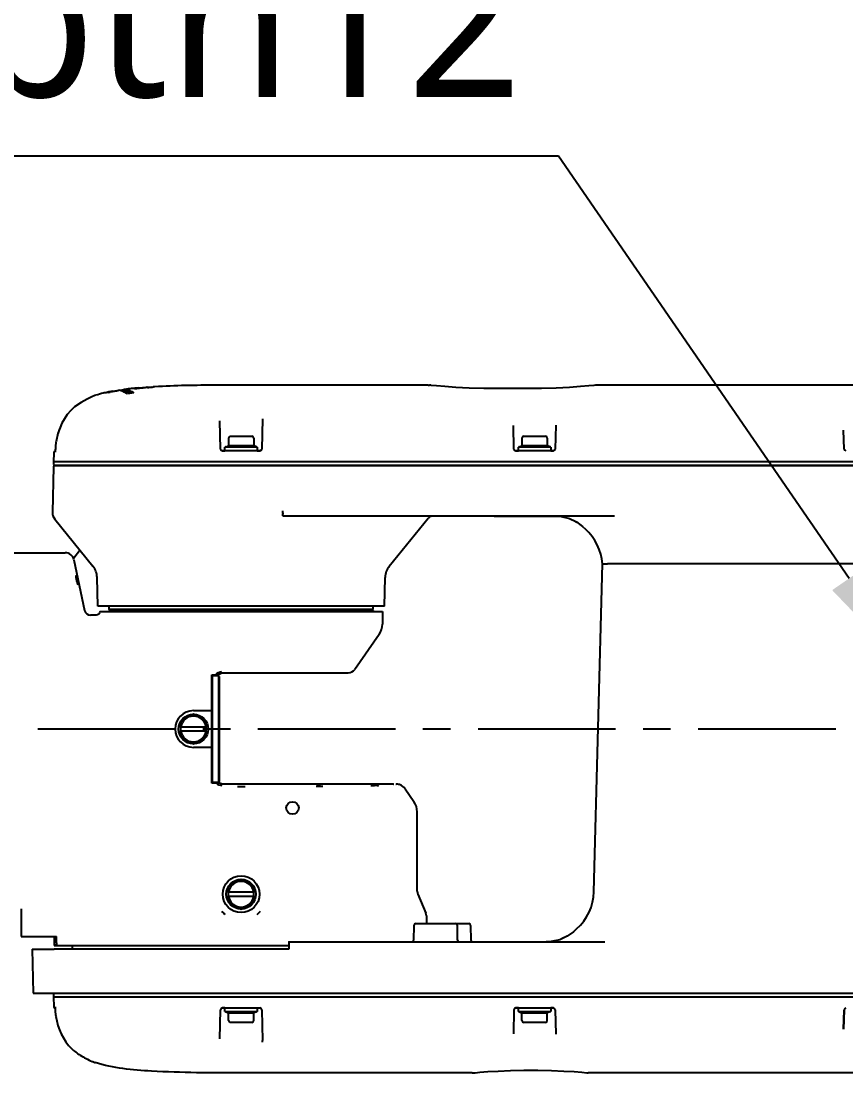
# Model space of a CAD drawing. Header units: millimetres. Extents: x 5828 to 6704, y 123 to 421.
# Drawn here: x 6397.15 to 6408.4, y 312.21 to 326.53 of the extents above; entities that cross this region are included whole.
import ezdxf
from ezdxf import colors
from ezdxf.entities.mleader import LeaderData, LeaderLine
from ezdxf.math import Vec2, Vec3

# ---------------------------------------------------------------- set-up
doc = ezdxf.new("R2010")
doc.units = ezdxf.units.MM
doc.linetypes.add('CENTER', pattern=[0.6, 0.375, -0.075, 0.075, -0.075])
doc.layers.add('中心线', color=7, linetype='Continuous')
doc.layers.add('外形图', color=7, linetype='Continuous')
doc.styles.add('微软雅黑', font='msyh.ttc', dxfattribs={"height": 2.1})

msp = doc.modelspace()

# ---------------------------------------------------------------- linework, layer by layer
at = {"layer": '中心线', "linetype": 'CENTER', "ltscale": 5}
msp.add_line((6456.2586, 316.891), (6393.9368, 316.891), dxfattribs=at)
at = {"layer": '外形图', "linetype": 'Continuous'}
for p, q in [((6398.8083, 321.54), (6398.8157, 321.5406)), ((6398.8159, 321.5384), (6398.8085, 321.5378)), ((6398.8559, 321.5416), (6398.8159, 321.5384)), ((6398.8329, 321.542), (6398.8475, 321.5433)), ((6398.877, 321.5433), (6398.8559, 321.5416)), ((6398.8765, 321.5468), (6398.8765, 321.5433)), ((6398.8812, 321.5471), (6398.9123, 321.5493)), ((6398.9123, 321.5493), (6398.931, 321.5506)), ((6402.7049, 321.576), (6400.1546, 321.576)), ((6402.7049, 321.576), (6402.7241, 321.5748)), ((6402.7387, 321.5731), (6402.7241, 321.5748)), ((6402.7241, 321.5748), (6402.7242, 321.5748)), ((6402.746, 321.5722), (6402.7242, 321.5748)), ((6403.0831, 321.5441), (6402.9298, 321.5548)), ((6403.2643, 321.5352), (6403.0831, 321.5441)), ((6404.9852, 321.5749), (6404.9634, 321.5723)), ((6404.9852, 321.5749), (6404.9851, 321.5749)), ((6405.0044, 321.5761), (6404.9852, 321.5749)), ((6412.6548, 321.5754), (6405.0044, 321.5761)), ((6398.1594, 321.4318), (6398.1197, 321.4153)), ((6398.1718, 321.4367), (6398.1594, 321.4318)), ((6398.3044, 321.4722), (6398.2991, 321.471)), ((6398.3046, 321.4712), (6398.3046, 321.4714)), ((6398.3994, 321.4862), (6398.368, 321.4806)), ((6398.3996, 321.4906), (6398.3993, 321.4905)), ((6398.3994, 321.4905), (6398.3994, 321.4862)), ((6398.4388, 321.4959), (6398.4419, 321.4965)), ((6398.471, 321.5014), (6398.4748, 321.5022)), ((6398.4837, 321.5007), (6398.4777, 321.4997)), ((6398.4935, 321.5023), (6398.4837, 321.5007)), ((6398.4933, 321.5062), (6398.4933, 321.5023)), ((6398.5223, 321.5071), (6398.4935, 321.5023)), ((6398.599, 321.4839), (6398.6046, 321.4847)), ((6398.6046, 321.51), (6398.6046, 321.4847)), ((6398.6632, 321.5278), (6398.6628, 321.5279)), ((6398.7618, 321.5375), (6398.7618, 321.534)), ((6398.8085, 321.5378), (6398.7674, 321.5344)), ((6403.4629, 321.5298), (6403.2626, 321.5353)), ((6403.6047, 321.5287), (6403.4629, 321.5298)), ((6404.1047, 321.5287), (6403.6047, 321.5287)), ((6400.4461, 321.1171), (6400.4353, 320.7052)), ((6397.6796, 320.979), (6397.6551, 320.9121)), ((6399.874, 320.7052), (6399.864, 321.0883)), ((6403.874, 320.7052), (6403.8657, 321.0244)), ((6404.4438, 321.0294), (6404.4353, 320.7052)), ((6399.9821, 320.8534), (6399.9821, 320.7482)), ((6400.0071, 320.8784), (6400.3021, 320.8784)), ((6400.3271, 320.8534), (6400.3271, 320.7482)), ((6403.9822, 320.8534), (6403.9822, 320.7482)), ((6404.0072, 320.8784), (6404.3022, 320.8784)), ((6404.3272, 320.8534), (6404.3272, 320.7482)), ((6408.3741, 320.7052), (6408.3674, 320.9597)), ((6397.621, 320.6813), (6397.6199, 320.6715)), ((6397.622, 320.6941), (6397.621, 320.6813)), ((6397.6225, 320.7053), (6397.622, 320.6941)), ((6397.6231, 320.7272), (6397.6225, 320.7053)), ((6397.6235, 320.7381), (6397.6231, 320.7272)), ((6400.4103, 320.6809), (6399.899, 320.6809)), ((6399.899, 320.6809), (6399.9346, 320.6809)), ((6399.9346, 320.6809), (6399.9346, 320.7309)), ((6400.3746, 320.7309), (6399.9346, 320.7309)), ((6400.3746, 320.6809), (6399.9346, 320.6809)), ((6399.9445, 320.7345), (6399.9821, 320.7482)), ((6400.3271, 320.7482), (6399.9821, 320.7482)), ((6400.3648, 320.7345), (6400.3271, 320.7482)), ((6400.3746, 320.7309), (6400.3746, 320.6809)), ((6400.3746, 320.6809), (6400.4103, 320.6809)), ((6404.4103, 320.6809), (6403.899, 320.6809)), ((6403.899, 320.6809), (6403.9347, 320.6809)), ((6403.9347, 320.6809), (6403.9347, 320.7309)), ((6404.3747, 320.7309), (6403.9347, 320.7309)), ((6404.3747, 320.6809), (6403.9347, 320.6809)), ((6403.9445, 320.7345), (6403.9822, 320.7482)), ((6404.3272, 320.7482), (6403.9822, 320.7482)), ((6404.3648, 320.7345), (6404.3272, 320.7482)), ((6404.3747, 320.7309), (6404.3747, 320.6809)), ((6404.3747, 320.6809), (6404.4103, 320.6809)), ((6397.6018, 320.6516), (6397.5986, 320.5309)), ((6397.6188, 320.6653), (6397.6185, 320.6639)), ((6397.6199, 320.6715), (6397.6188, 320.6653)), ((6397.5981, 320.4638), (6397.5819, 319.8444)), ((6418.9496, 320.5309), (6397.5986, 320.5309)), ((6397.5987, 320.5309), (6397.5987, 320.4959)), ((6397.606, 320.483), (6397.6137, 320.4809)), ((6418.3441, 320.4809), (6397.6142, 320.4809)), ((6397.6157, 320.4809), (6418.8905, 320.4809)), ((6397.7296, 320.4809), (6397.7662, 320.4809)), ((6400.0296, 320.4809), (6400.0662, 320.4809)), ((6400.253, 320.4809), (6400.2796, 320.4809)), ((6404.0297, 320.4809), (6404.0663, 320.4809)), ((6404.253, 320.4809), (6404.2797, 320.4809)), ((6397.6141, 319.7497), (6398.1352, 319.1074)), ((6405.2417, 319.7911), (6400.7274, 319.7911)), ((6402.174, 319.1074), (6402.7062, 319.7633)), ((6402.7582, 319.7911), (6402.7584, 319.7911)), ((6403.6047, 319.7911), (6404.5031, 319.7911)), ((6404.4526, 319.7911), (6404.515, 319.7876)), ((6404.5762, 319.7732), (6404.631, 319.7598)), ((6404.6825, 319.734), (6404.7291, 319.7101)), ((6404.7291, 319.7101), (6404.8087, 319.6483)), ((6404.806, 319.6507), (6404.8476, 319.6133)), ((6396.9245, 319.2911), (6397.7581, 319.2911)), ((6397.8745, 319.2214), (6397.9504, 319.3207)), ((6397.8747, 319.1967), (6398.0219, 318.504)), ((6404.9627, 314.6727), (6405.0797, 319.1411)), ((6405.0797, 319.1411), (6405.1482, 319.1411)), ((6406.019, 319.1411), (6405.1482, 319.1411)), ((6419.5299, 319.1411), (6406.019, 319.1411)), ((6398.2012, 318.5661), (6398.191, 318.9564)), ((6402.108, 318.5661), (6402.1183, 318.9564)), ((6402.108, 318.5661), (6398.2012, 318.5661)), ((6398.3546, 318.5211), (6398.3546, 318.5661)), ((6401.9546, 318.5211), (6401.9546, 318.5661)), ((6398.1796, 318.4411), (6398.0996, 318.4411)), ((6398.2296, 318.4911), (6402.0796, 318.4911)), ((6398.3696, 318.5061), (6398.3546, 318.5211)), ((6401.9546, 318.5211), (6398.3546, 318.5211)), ((6398.3546, 318.5061), (6398.3546, 318.4911)), ((6401.9546, 318.5061), (6398.3546, 318.5061)), ((6401.9396, 318.5061), (6401.9546, 318.5211)), ((6401.9546, 318.5061), (6401.9546, 318.4911)), ((6402.0796, 318.4911), (6402.0796, 318.3198)), ((6402.0345, 318.1766), (6401.7024, 317.7022)), ((6399.7546, 316.1535), (6399.7546, 317.6285)), ((6399.7546, 317.6285), (6399.8394, 317.6285)), ((6399.7546, 317.606), (6399.7646, 317.616)), ((6399.7646, 316.166), (6399.7646, 317.616)), ((6399.8446, 317.616), (6399.7646, 317.616)), ((6399.8446, 317.616), (6399.8446, 316.166)), ((6399.8546, 317.606), (6399.8446, 317.616)), ((6399.8546, 317.606), (6399.8546, 316.176)), ((6399.9107, 317.656), (6401.6136, 317.656)), ((6399.5046, 317.141), (6399.747, 317.141)), ((6399.5046, 317.0931), (6399.3296, 316.9921)), ((6399.3296, 316.9921), (6399.3296, 316.79)), ((6399.6796, 316.9921), (6399.5046, 317.0931)), ((6399.6796, 316.79), (6399.6796, 316.9921)), ((6399.3296, 316.921), (6399.6796, 316.921)), ((6399.6796, 316.861), (6399.3296, 316.861)), ((6399.3296, 316.79), (6399.5046, 316.689)), ((6399.5046, 316.689), (6399.6796, 316.79)), ((6399.747, 316.641), (6399.5046, 316.641)), ((6399.7546, 316.176), (6399.7646, 316.166)), ((6399.8607, 316.1535), (6399.7546, 316.1535)), ((6399.7646, 316.166), (6399.8446, 316.166)), ((6399.8046, 316.1535), (6399.8046, 316.166)), ((6399.8546, 316.176), (6399.8446, 316.166)), ((6402.2338, 316.141), (6399.9107, 316.141)), ((6401.2669, 316.1092), (6401.2622, 316.1082)), ((6401.2671, 316.1093), (6401.2669, 316.1092)), ((6402.2739, 316.1407), (6402.2666, 316.1407)), ((6402.3894, 316.077), (6402.5095, 315.9054)), ((6402.5547, 314.6808), (6402.5547, 315.7624)), ((6400.1546, 314.8431), (6399.9796, 314.742)), ((6400.3296, 314.742), (6400.1546, 314.8431)), ((6399.9796, 314.742), (6399.9796, 314.54)), ((6399.9796, 314.671), (6400.3296, 314.671)), ((6400.3296, 314.54), (6400.3296, 314.742)), ((6400.3296, 314.611), (6399.9796, 314.611)), ((6399.9796, 314.54), (6400.1546, 314.4389)), ((6400.1546, 314.4389), (6400.3296, 314.54)), ((6402.5626, 314.6418), (6402.6717, 314.3847)), ((6397.1563, 314.441), (6397.1546, 314.441)), ((6397.1563, 314.441), (6397.1563, 314.066)), ((6402.5345, 314.241), (6403.2576, 314.241)), ((6402.6797, 314.3457), (6402.6797, 314.241)), ((6402.5095, 314.2164), (6402.506, 314.0156)), ((6403.1052, 314.0156), (6403.1017, 314.2164)), ((6403.2826, 314.2164), (6403.2861, 314.0156)), ((6404.7281, 314.1679), (6404.7235, 314.1638)), ((6397.1563, 314.066), (6397.6362, 314.066)), ((6397.6046, 314.066), (6397.6046, 313.941)), ((6397.6362, 313.9782), (6397.6362, 314.066)), ((6400.8046, 313.9908), (6400.8046, 313.9192)), ((6400.8049, 313.991), (6405.112, 313.991)), ((6404.3154, 313.991), (6404.3119, 313.991)), ((6404.5507, 314.0458), (6404.4968, 314.0209)), ((6397.3063, 313.891), (6397.3221, 313.291)), ((6397.3063, 313.891), (6397.3141, 313.891)), ((6397.3141, 313.891), (6397.6086, 313.891)), ((6397.6046, 313.941), (6400.8046, 313.941)), ((6400.8046, 313.891), (6397.6086, 313.891)), ((6397.8546, 313.891), (6397.8546, 313.941)), ((6400.8046, 313.9192), (6400.8046, 313.891)), ((6397.3221, 313.291), (6397.3289, 313.291)), ((6397.3289, 313.291), (6414.1473, 313.291)), ((6397.5989, 313.276), (6397.5989, 313.241)), ((6397.5989, 313.241), (6397.6024, 313.1056)), ((6397.5989, 313.241), (6410.7066, 313.241)), ((6397.6209, 313.091), (6397.6174, 313.091)), ((6397.6198, 313.1056), (6397.6213, 313.0545)), ((6399.9346, 313.091), (6399.899, 313.091)), ((6399.899, 313.091), (6400.4103, 313.091)), ((6399.9346, 313.041), (6399.9346, 313.091)), ((6399.9346, 313.091), (6400.1625, 313.091)), ((6400.3746, 313.091), (6400.3746, 313.041)), ((6403.9347, 313.091), (6403.899, 313.091)), ((6403.899, 313.091), (6404.4103, 313.091)), ((6403.9347, 313.041), (6403.9347, 313.091)), ((6403.9347, 313.091), (6404.3747, 313.091)), ((6404.3747, 313.091), (6404.3747, 313.041)), ((6404.4103, 313.091), (6404.3747, 313.091)), ((6399.8636, 312.6718), (6399.874, 313.0666)), ((6399.9346, 313.041), (6400.3746, 313.041)), ((6399.9445, 313.0374), (6399.9821, 313.0237)), ((6399.9821, 312.9185), (6399.9821, 313.0237)), ((6399.9821, 313.0237), (6400.3271, 313.0237)), ((6400.3648, 313.0374), (6400.3271, 313.0237)), ((6400.3271, 312.9185), (6400.3271, 313.0237)), ((6400.4353, 313.0666), (6400.4463, 312.646)), ((6403.874, 313.0666), (6403.8654, 312.7376)), ((6403.9347, 313.041), (6404.3747, 313.041)), ((6403.9445, 313.0374), (6403.9822, 313.0237)), ((6403.9822, 312.9185), (6403.9822, 313.0237)), ((6403.9822, 313.0237), (6404.3272, 313.0237)), ((6404.3648, 313.0374), (6404.3272, 313.0237)), ((6404.3272, 312.9185), (6404.3272, 313.0237)), ((6404.4353, 313.0666), (6404.444, 312.7333)), ((6408.3741, 313.0666), (6408.3672, 312.8028)), ((6408.3672, 312.8028), (6408.3739, 313.0592)), ((6400.3021, 312.8935), (6400.0071, 312.8935)), ((6404.3022, 312.8935), (6404.0072, 312.8935)), ((6398.1622, 312.3484), (6398.1642, 312.3476)), ((6404.0095, 312.2434), (6404.1995, 312.2434)), ((6403.3055, 312.206), (6400.1546, 312.206)), ((6403.3055, 312.206), (6403.3228, 312.207)), ((6403.3228, 312.207), (6403.3438, 312.2092)), ((6403.3228, 312.207), (6403.3229, 312.2071)), ((6404.8655, 312.2092), (6404.8865, 312.207)), ((6404.9039, 312.206), (6404.8865, 312.207)), ((6404.8865, 312.207), (6404.8865, 312.207)), ((6412.6548, 312.2067), (6404.9039, 312.206))]:
    msp.add_line(p, q, dxfattribs=at)
for points in [[(6402.9305, 321.5547), (6402.816, 321.5649), (6402.746, 321.5722)], [(6404.9634, 321.5723), (6404.8938, 321.565), (6404.7801, 321.5549), (6404.6285, 321.5443), (6404.4483, 321.5354), (6404.2508, 321.5299), (6404.1047, 321.5287)], [(6398.1197, 321.4153), (6398.0562, 321.3859), (6397.9748, 321.3409), (6397.8848, 321.2775), (6397.8336, 321.2318)], [(6397.8336, 321.2318), (6397.7837, 321.1764), (6397.7087, 321.0569), (6397.6557, 320.9149), (6397.6314, 320.8068)], [(6397.6314, 320.8068), (6397.6303, 320.8006), (6397.6235, 320.7381)], [(6397.5987, 320.4959), (6397.6005, 320.4887), (6397.606, 320.483)], [(6404.515, 319.7876), (6404.629, 319.7608), (6404.7257, 319.7123), (6404.806, 319.6507)], [(6404.7233, 314.1637), (6404.6846, 314.1301), (6404.5999, 314.0689), (6404.4988, 314.0214)], [(6400.8049, 313.991), (6400.8047, 313.991), (6400.8046, 313.9908)], [(6404.4988, 314.0214), (6404.3822, 313.995), (6404.3153, 313.991)], [(6397.619, 313.091), (6397.6193, 313.089), (6397.62, 313.0813), (6397.6206, 313.072)], [(6403.3438, 312.2092), (6403.4099, 312.2154), (6403.5166, 312.2238), (6403.6579, 312.2325), (6403.8256, 312.2395), (6404.0098, 312.2434)], [(6404.1998, 312.2434), (6404.3841, 312.2394), (6404.5517, 312.2324), (6404.6929, 312.2237), (6404.7995, 312.2153), (6404.8656, 312.2092)]]:
    msp.add_lwpolyline(points, dxfattribs=at)
for centre, radius in [((6399.5046, 316.891), 0.2021), ((6400.8546, 315.816), 0.085), ((6400.1546, 314.641), 0.25), ((6400.1546, 314.641), 0.2021)]:
    msp.add_circle(centre, radius, dxfattribs=at)
for centre, radius, start, end in [((6398.4927, 325.6518), 4.1238, 274.49317, 274.73271), ((6398.0765, 331.2125), 9.7023, 274.73272, 274.84918), ((6398.3924, 327.5015), 5.9778, 274.83883, 275.16358), ((6398.6911, 324.2134), 2.6762, 275.13026, 275.68018), ((6398.6739, 319.8118), 1.7009, 103.56153, 107.06327), ((6398.7478, 319.5165), 2.0053, 102.92962, 103.63473), ((6398.8233, 319.1766), 2.3528, 101.16207, 101.95391), ((6397.1152, 328.4642), 7.0951, 279.95081, 280.17035), ((6398.8602, 318.9899), 2.5431, 100.42166, 101.16244), ((6399.7203, 314.0791), 7.524, 99.80224, 100.11121), ((6399.5187, 315.2244), 6.361, 99.41915, 99.76921), ((6399.0628, 318.1756), 3.3657, 97.8239, 99.34989), ((6397.6879, 326.5948), 5.1557, 279.31367, 279.65074), ((6399.0773, 318.0866), 3.4308, 98.01402, 98.60717), ((6399.1148, 317.2589), 4.2937, 96.26395, 97.00677), ((6399.141, 318.6066), 2.9009, 99.50568, 100.69241), ((6398.5323, 321.2041), 0.29, 64.95856, 69.35917), ((6399.1577, 316.8726), 4.6824, 95.92487, 96.26945), ((6399.1931, 318.2992), 3.2127, 98.98356, 99.51626), ((6399.1944, 316.5404), 5.0158, 95.33075, 96.08426), ((6398.4201, 325.5743), 4.0547, 274.0088, 274.41164), ((6399.2437, 316.0184), 5.5401, 94.9904, 95.33714), ((6397.9942, 331.0975), 9.5943, 274.4099, 274.62232), ((6400.0071, 320.8534), 0.025, 90, 180), ((6400.3021, 320.8534), 0.025, 0, 90), ((6404.0072, 320.8534), 0.025, 90, 180), ((6404.3022, 320.8534), 0.025, 0, 90), ((6397.6317, 320.6509), 0.03, 112.39213, 172.09782), ((6399.899, 320.7059), 0.025, 181.5, 270), ((6399.9496, 320.7204), 0.015, 110, 135.55634), ((6400.3596, 320.7204), 0.015, 44.44366, 70), ((6400.4103, 320.7059), 0.025, 270, 358.5), ((6400.4103, 320.7059), 0.025, 298.95629, 342.15646), ((6403.899, 320.7059), 0.025, 181.5, 270), ((6403.9497, 320.7204), 0.015, 110, 135.55634), ((6404.3597, 320.7204), 0.015, 44.44366, 70), ((6404.4103, 320.7059), 0.025, 270, 358.5), ((6404.4103, 320.7059), 0.025, 299.43276, 329), ((6408.3991, 320.7059), 0.025, 181.5, 270), ((6397.6156, 320.4634), 0.0175, 90, 178.49997), ((6397.7262, 319.8406), 0.1443, 178.5, 219.05332), ((6402.7644, 319.7161), 0.075, 98.31816, 140.94668), ((6404.3815, 319.0911), 0.7, 4.09604, 48.25348), ((6397.7581, 319.1719), 0.1192, 11.99999, 90), ((6397.9411, 318.9499), 0.25, 1.5, 39.05332), ((6402.3682, 318.9499), 0.25, 140.94668, 178.5), ((6398.0996, 318.5205), 0.0795, 192, 270), ((6401.8299, 318.3198), 0.2497, 325, 0), ((6399.5046, 316.891), 0.25, 90, 270), ((6399.5046, 316.891), 0.175, 9.87089, 170.12911), ((6399.5046, 316.891), 0.175, 189.87089, 350.12911), ((6401.9342, 316.231), 0.109, 263.5364, 271.41472), ((6401.9643, 317.7487), 1.6269, 269.03517, 269.62115), ((6401.9727, 318.7858), 2.664, 269.58699, 270.00556), ((6402.2663, 315.9901), 0.151, 67.91693, 86.28413), ((6402.3052, 315.7624), 0.2494, 0, 35), ((6400.1546, 314.641), 0.175, 9.87089, 170.12911), ((6402.6547, 314.6808), 0.1, 180, 203), ((6404.2629, 314.691), 0.7, 311.64975, 358.5), ((6400.1546, 314.641), 0.175, 189.87089, 350.12911), ((6400.1655, 314.6556), 0.3691, 221.98864, 231.85458), ((6400.1438, 314.6556), 0.3691, 308.14532, 318.01139), ((6402.5797, 314.3457), 0.1, 0, 23), ((6402.5345, 314.216), 0.025, 90, 179), ((6403.0767, 314.216), 0.025, 1, 90), ((6403.2576, 314.216), 0.025, 1, 90), ((6402.481, 314.016), 0.025, 270.00001, 359), ((6403.1302, 314.016), 0.025, 181, 269.99999), ((6403.3111, 314.016), 0.025, 181, 269.99999), ((6397.6139, 313.276), 0.015, 151.63338, 180), ((6397.6174, 313.106), 0.015, 181.50002, 270), ((6399.899, 313.066), 0.025, 90, 178.5), ((6400.4103, 313.066), 0.025, 1.5, 90), ((6403.899, 313.066), 0.025, 90, 178.5), ((6403.899, 313.066), 0.025, 90, 119.20719), ((6404.4103, 313.066), 0.025, 1.5, 90), ((6408.3991, 313.066), 0.025, 90, 178.5), ((6399.9496, 313.0515), 0.015, 224.44366, 250), ((6400.3596, 313.0515), 0.015, 290, 315.55634), ((6403.9497, 313.0515), 0.015, 224.44366, 250), ((6404.3597, 313.0515), 0.015, 290, 315.55634), ((6400.0071, 312.9185), 0.025, 180, 270), ((6400.3021, 312.9185), 0.025, 270, 0), ((6404.0072, 312.9185), 0.025, 180, 270), ((6404.3022, 312.9185), 0.025, 270, 0), ((6398.3539, 313.0869), 0.7492, 227.15538, 232.68288), ((6400.2614, 312.6399), 0.185, 355.25184, 358.54172), ((6400.2377, 312.6405), 0.2087, 358.54071, 1.53061), ((6398.7311, 313.787), 1.5471, 246.90445, 248.42182)]:
    msp.add_arc(centre, radius, start, end, dxfattribs=at)
for centre, major_axis, ratio, start_param, end_param in [((6400.1546, 316.1044), (0.0625, 0), 0.0174551, 0.5235988, 2.0943192), ((6401.2046, 316.1093), (0.0625, 0), 0.0174551, -0.0000013, 1.8323684), ((6401.9733, 316.1227), (0.0514, 0), 0.0174624, 0.5522455, 0.8911979), ((6402.2547, 316.141), (0.0209, 0), 0.0174624, 3.1125385, 3.5399516), ((6402.2547, 316.141), (0.0209, 0), 0.0174624, -1.0324846, -0.9593263)]:
    msp.add_ellipse(centre, major_axis=major_axis, ratio=ratio, start_param=start_param, end_param=end_param, dxfattribs=at)
for points, knots in [([(6398.7618, 321.5375), (6398.7628, 321.5374), (6398.769, 321.537), (6398.7751, 321.5378), (6398.7802, 321.5382)], [0, 0, 0, 0, 0.1652231, 1, 1, 1, 1]), ([(6398.8475, 321.5433), (6398.8484, 321.5434), (6398.8487, 321.5435), (6398.8511, 321.5437), (6398.8509, 321.5438)], [0, 0, 0, 0, 0.7701998, 1, 1, 1, 1]), ([(6398.8598, 321.5445), (6398.8633, 321.5449), (6398.8666, 321.5468), (6398.8748, 321.5448), (6398.8748, 321.5463)], [0, 0, 0, 0, 0.7066489, 1, 1, 1, 1]), ([(6398.8748, 321.5463), (6398.8748, 321.5467), (6398.872, 321.5457), (6398.8709, 321.5462), (6398.8696, 321.5461)], [0, 0, 0, 0, 0.236031, 1, 1, 1, 1]), ([(6398.9768, 321.553), (6398.9768, 321.5514), (6398.9657, 321.5535), (6398.9613, 321.5509), (6398.956, 321.5504)], [0, 0, 0, 0, 0.2321719, 1, 1, 1, 1]), ([(6400.1546, 321.576), (6400.0419, 321.576), (6399.6493, 321.575), (6399.2563, 321.5691), (6398.9768, 321.5534)], [0, 0, 0, 0, 0.2869632, 1, 1, 1, 1]), ([(6398.3053, 321.4709), (6398.3051, 321.4709), (6398.3049, 321.4709), (6398.3046, 321.4711), (6398.3046, 321.4712)], [0, 0, 0, 0, 0.6922573, 1, 1, 1, 1]), ([(6398.3413, 321.4759), (6398.3361, 321.475), (6398.3242, 321.4733), (6398.3121, 321.4702), (6398.3053, 321.4709)], [0, 0, 0, 0, 0.4344292, 1, 1, 1, 1]), ([(6398.3994, 321.4905), (6398.3977, 321.4886), (6398.4241, 321.4956), (6398.4282, 321.4942), (6398.4388, 321.4959)], [0, 0, 0, 0, 0.1863376, 1, 1, 1, 1]), ([(6398.4813, 321.5033), (6398.4847, 321.5039), (6398.4959, 321.5055), (6398.4895, 321.5055), (6398.4885, 321.5053)], [0, 0, 0, 0, 0.7811367, 1, 1, 1, 1]), ([(6398.591, 321.52), (6398.591, 321.5173), (6398.5707, 321.5192), (6398.5626, 321.5138), (6398.5522, 321.5121)], [0, 0, 0, 0, 0.2035239, 1, 1, 1, 1]), ([(6398.6682, 321.5276), (6398.6671, 321.5276), (6398.6655, 321.5276), (6398.6638, 321.5277), (6398.6632, 321.5278)], [0, 0, 0, 0, 0.6434263, 1, 1, 1, 1]), ([(6398.7035, 321.5295), (6398.6995, 321.5293), (6398.6877, 321.5285), (6398.6759, 321.5277), (6398.6682, 321.5276)], [0, 0, 0, 0, 0.3439048, 1, 1, 1, 1]), ([(6400.7274, 319.7911), (6400.7203, 319.7911), (6400.7297, 319.8301), (6400.7233, 319.8459), (6400.7233, 319.8627)], [0, 0, 0, 0, 0.2964341, 1, 1, 1, 1]), ([(6397.9312, 318.857), (6397.9294, 318.857), (6397.9285, 318.8664), (6397.9238, 318.8765), (6397.9197, 318.8969), (6397.9146, 318.9192), (6397.9107, 318.9413), (6397.9063, 318.9623), (6397.9068, 318.9719), (6397.9039, 318.982), (6397.9055, 318.982)], [0, 0, 0, 0, 0.0419356, 0.1522823, 0.3138036, 0.5027051, 0.6919496, 0.85353, 0.9619635, 1, 1, 1, 1]), ([(6397.9055, 318.982), (6397.9073, 318.982), (6397.9079, 318.9726), (6397.9127, 318.9625), (6397.9166, 318.942), (6397.9217, 318.9198), (6397.9258, 318.8977), (6397.9303, 318.8767), (6397.9299, 318.8671), (6397.9328, 318.857), (6397.9312, 318.857)], [0, 0, 0, 0, 0.0415803, 0.1518117, 0.3134171, 0.5024261, 0.6917361, 0.8534129, 0.9619401, 1, 1, 1, 1]), ([(6398.2296, 318.4911), (6398.2295, 318.4783), (6398.2189, 318.4517), (6398.1923, 318.4411), (6398.1796, 318.4411)], [0, 0, 0, 0, 0.5000841, 1, 1, 1, 1]), ([(6400.2026, 316.1037), (6400.1866, 316.1033), (6400.1546, 316.1), (6400.1227, 316.1033), (6400.1067, 316.1037)], [0, 0, 0, 0, 0.5002162, 1, 1, 1, 1]), ([(6401.2622, 316.1082), (6401.2597, 316.1078), (6401.2449, 316.1057), (6401.2299, 316.1059), (6401.2176, 316.1065)], [0, 0, 0, 0, 0.1685719, 1, 1, 1, 1]), ([(6401.9219, 316.1227), (6401.9231, 316.1234), (6401.9288, 316.1225), (6401.9454, 316.1243), (6401.9614, 316.1236), (6401.9733, 316.1236)], [0, 0, 0, 0, 0.0844761, 0.303055, 1, 1, 1, 1]), ([(6402.0272, 316.1212), (6402.0288, 316.1202), (6402.0196, 316.1178), (6402.0172, 316.1189), (6402.0148, 316.1191)], [0, 0, 0, 0, 0.4458756, 1, 1, 1, 1]), ([(6402.2761, 316.1407), (6402.2762, 316.1406), (6402.2747, 316.1407), (6402.2745, 316.1407), (6402.2739, 316.1407)], [0, 0, 0, 0, 0.2246173, 1, 1, 1, 1]), ([(6397.6362, 313.9782), (6397.6362, 313.9685), (6397.6357, 313.956), (6397.6343, 313.9437), (6397.6339, 313.941)], [0, 0, 0, 0, 0.7805695, 1, 1, 1, 1]), ([(6397.8997, 312.491), (6397.9199, 312.4756), (6397.9909, 312.4266), (6398.0684, 312.3878), (6398.1243, 312.3639)], [0, 0, 0, 0, 0.2945291, 1, 1, 1, 1]), ([(6400.1546, 312.206), (6399.7477, 312.206), (6399.0842, 312.2094), (6398.4116, 312.2692), (6398.1642, 312.3476)], [0, 0, 0, 0, 0.610512, 1, 1, 1, 1])]:
    msp.add_open_spline(points, degree=3, knots=knots, dxfattribs=at)
for points in [[(6398.7778, 321.5379), (6398.788, 321.5385), (6398.7981, 321.5393), (6398.8083, 321.54)], [(6398.4419, 321.4965), (6398.4516, 321.4981), (6398.4613, 321.4996), (6398.471, 321.5014)], [(6398.546, 321.487), (6398.5362, 321.4908), (6398.5262, 321.4941), (6398.516, 321.4966)], [(6398.5749, 321.4736), (6398.5655, 321.4786), (6398.5559, 321.4831), (6398.546, 321.487)], [(6398.6028, 321.4571), (6398.5937, 321.463), (6398.5844, 321.4685), (6398.5749, 321.4736)], [(6398.6046, 321.51), (6398.6148, 321.5076), (6398.6248, 321.5045), (6398.6345, 321.5008)], [(6398.6046, 321.4847), (6398.6148, 321.4823), (6398.6248, 321.4792), (6398.6345, 321.4755)], [(6398.6345, 321.5008), (6398.6544, 321.4934), (6398.6734, 321.4836), (6398.6914, 321.4725)], [(6399.8059, 317.6285), (6399.8246, 317.6553), (6399.8602, 317.6739), (6399.8928, 317.6739)], [(6401.6136, 317.656), (6401.647, 317.656), (6401.6832, 317.6749), (6401.7024, 317.7022)], [(6399.8394, 317.6285), (6399.8583, 317.6457), (6399.8852, 317.656), (6399.9107, 317.656)], [(6399.747, 317.141), (6399.75, 317.1316), (6399.7525, 317.1219), (6399.7546, 317.1122)], [(6399.7546, 316.6699), (6399.7525, 316.6602), (6399.75, 316.6505), (6399.747, 316.641)], [(6399.8182, 316.1535), (6399.8373, 316.1347), (6399.8659, 316.123), (6399.8927, 316.123)], [(6399.9107, 316.141), (6399.8935, 316.141), (6399.8759, 316.1454), (6399.8607, 316.1535)], [(6401.2176, 316.1065), (6401.2047, 316.1071), (6401.1918, 316.1082), (6401.1789, 316.1083)], [(6401.9882, 316.1213), (6401.9832, 316.1216), (6401.9783, 316.1218), (6401.9733, 316.1218)], [(6402.0148, 316.1191), (6402.0059, 316.1197), (6401.9971, 316.1207), (6401.9882, 316.1213)], [(6402.0171, 316.1231), (6402.0205, 316.123), (6402.0242, 316.123), (6402.0272, 316.1212)], [(6402.3894, 316.077), (6402.3732, 316.1002), (6402.3492, 316.1193), (6402.323, 316.13)], [(6397.6213, 313.0545), (6397.622, 313.0281), (6397.623, 313.0008), (6397.6322, 312.976)], [(6397.6295, 312.975), (6397.658, 312.815), (6397.7254, 312.6481), (6397.8444, 312.5376)]]:
    msp.add_open_spline(points, degree=3, dxfattribs=at)

# ---------------------------------------------------------------- leaders
at = {"layer": '外形图'}
ml = msp.add_multileader_mtext('Standard', dxfattribs=at)
ml.set_content('3×M5{\\A1;\\C256; depth12}', style='微软雅黑')
ml.set_leader_properties()
ml.build(insert=Vec2(0, 0))
ml.multileader.update_dxf_attribs({"text_left_attachment_type": 5, "text_right_attachment_type": 5, "dogleg_length": 0.1667, "arrow_head_size": 1.7})
ctx = ml.context
ctx.base_point, ctx.char_height, ctx.arrow_head_size, ctx.landing_gap_size, ctx.plane_origin = Vec3(6384.0147, 324.6928), 2.1, 1.7, 0.3333, Vec3(6409.4047, 316.241)
ctx.left_attachment, ctx.right_attachment, ctx.text_align_type = 5, 5, 2
notes = []
notes.append((ctx, [(0, (1, 1, 0), (6404.4828, 324.6928), (-1, 0), 0.1667, [(0, [(6409.4047, 317.541)], 0, [])])]))
ctx.mtext.insert, ctx.mtext.alignment, ctx.mtext.flow_direction = Vec3(6403.9828, 327.6022), 3, 5
for ctx, leaders in notes:
    for number, flags, end, landing, length, lines in leaders:
        leader = LeaderData()
        leader.index, (leader.has_last_leader_line, leader.has_dogleg_vector, leader.attachment_direction) = number, flags
        leader.last_leader_point, leader.dogleg_vector, leader.dogleg_length = Vec3(end), Vec3(landing), length
        for number, points, colour, breaks in lines:
            line = LeaderLine()
            line.index, line.vertices, line.color, line.breaks = number, Vec3.list(points), colors.encode_raw_color(colour), breaks
            leader.lines.append(line)
        ctx.leaders.append(leader)

doc.saveas('drawing.dxf')
